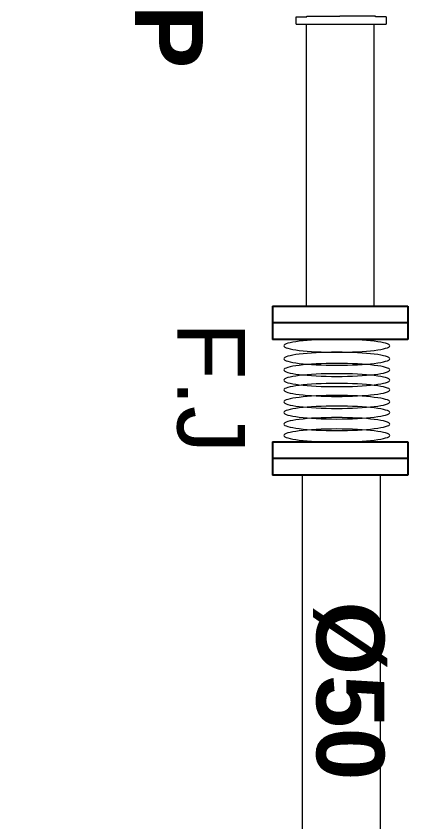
# Model space of a CAD drawing. Header units: inches. Extents: x -98933 to 1585249, y -3352739 to 192771.
# Drawn here: x 58124.04 to 58129.8, y 49943.84 to 49955.7 of the extents above; entities that cross this region are included whole.
import ezdxf

# ---------------------------------------------------------------- set-up
doc = ezdxf.new("R2010")
doc.units = ezdxf.units.IN
doc.header["$MEASUREMENT"] = 0
doc.layers.get('0').update_dxf_attribs({"lineweight": 0})
for name, color, linetype, lineweight in [('Building', 193, 'Continuous', 0), ('DIMINSON', 30, 'Continuous', 5), ('DOOR', 222, 'Continuous', 0), ('Hydrant Pipe', 1, 'Continuous', 25)]:
    doc.layers.add(name, color=color, linetype=linetype, lineweight=lineweight)
doc.layers.add('flange', color=33, linetype='Continuous')
doc.layers.add('LAYER6', color=7, linetype='Continuous')
doc.styles.get("Standard").update_dxf_attribs({"font": 'arialbd.ttf', "height": 24})
doc.styles.add('style1', font='arial.ttf')

# ---------------------------------------------------------------- blocks, each defined once
blk = doc.blocks.new('RFF')
at = {"color": 8, "linetype": 'Continuous', "lineweight": 5, "ltscale": 25}
for p in [(-221409.034, 148490.948, 893361.882), (-221407.454, 148490.948, 893361.882)]:
    blk.add_line(p, (-221408.273, 148490.948, 893361.882), dxfattribs=at)
at = {"color": 1, "lineweight": 5, "ltscale": 200, "extrusion": (0, 0, -1)}
for centre in [(-221408.344, 148483.37, 893361.882), (-221408.344, 148483.072, 893361.882), (-221408.344, 148482.815, 893361.882), (-221408.344, 148482.58, 893361.882), (-221408.344, 148482.355, 893361.882), (-221408.344, 148482.08, 893361.882), (-221408.344, 148481.836, 893361.882), (-221408.344, 148481.572, 893361.882), (-221408.344, 148481.309, 893361.882)]:
    blk.add_ellipse(centre, major_axis=(-1.218, 0), ratio=0.12239, dxfattribs=at)
at = {"layer": 'Building', "color": 6, "lineweight": 25}
for p, q in [((-221409.825, 148484.281, 893361.882), (-221409.825, 148483.512, 893361.882)), ((-221406.71, 148484.281, 893361.882), (-221406.71, 148483.512, 893361.882)), ((-221409.825, 148481.166, 893361.882), (-221409.825, 148480.397, 893361.882)), ((-221406.71, 148481.166, 893361.882), (-221406.71, 148480.397, 893361.882))]:
    blk.add_line(p, q, dxfattribs=at)
at = {"layer": 'Building', "color": 6, "lineweight": 25, "elevation": 893361.882}
for points in [[(-221409.825, 148484.281), (-221406.71, 148484.281)], [(-221409.825, 148484.281), (-221406.71, 148484.281)], [(-221406.71, 148483.897), (-221409.825, 148483.897)], [(-221406.71, 148483.512), (-221409.825, 148483.512)], [(-221409.825, 148481.166), (-221406.71, 148481.166)], [(-221409.825, 148481.166), (-221406.71, 148481.166)], [(-221406.71, 148480.781), (-221409.825, 148480.781)], [(-221406.71, 148480.397), (-221409.825, 148480.397)]]:
    blk.add_lwpolyline(points, dxfattribs=at)
at = {"layer": 'DIMINSON', "color": 1, "lineweight": 5, "ltscale": 3}
for p, q in [((-221409.046, 148490.766, 893361.882), (-221409.046, 148484.281, 893361.882)), ((-221407.489, 148490.766, 893361.882), (-221407.489, 148484.281, 893361.882))]:
    blk.add_line(p, q, dxfattribs=at)
at = {"layer": 'flange', "color": 33, "linetype": 'Continuous', "lineweight": 5}
for p, q in [((-221409.279, 148490.766, 893361.882), (-221409.279, 148490.935, 893361.882)), ((-221409.279, 148490.935, 893361.882), (-221409.034, 148490.935, 893361.882)), ((-221409.034, 148490.935, 893361.882), (-221409.034, 148490.948, 893361.882)), ((-221407.454, 148490.935, 893361.882), (-221407.454, 148490.948, 893361.882)), ((-221407.207, 148490.935, 893361.882), (-221407.454, 148490.935, 893361.882)), ((-221407.207, 148490.935, 893361.882), (-221407.207, 148490.766, 893361.882)), ((-221409.279, 148490.766, 893361.882), (-221407.207, 148490.766, 893361.882))]:
    blk.add_line(p, q, dxfattribs=at)
at = {"layer": 'Hydrant Pipe', "color": 1, "lineweight": 5}
for p, q in [((-221409.141, 148480.397, 893361.882), (-221409.141, 148471.617, 893361.882)), ((-221407.345, 148480.397, 893361.882), (-221407.345, 148471.617, 893361.882))]:
    blk.add_line(p, q, dxfattribs=at)
at = {"color": 1, "lineweight": 5, "ltscale": 200, "insert": (-221407.252, 148473.381, 893361.882), "char_height": 1.55755, "width": 3.43134, "attachment_point": 3, "rotation": 270}
blk.add_mtext('{\\C0;%%C50}', dxfattribs=at)
at = {"layer": 'DOOR', "lineweight": 5, "rotation": 270}
for s, insert, char_height, width, attachment_point in [('\\A1;\\pi-6.86748,l6.86748,t6.86748;{\\C30;Fuel Line, size- 1/2", \\PMaterials-SS pipe(300 Series)}', (-221418.634, 148505.306, 893361.882), 1.54518, 79.29164, 8), ('{\\C30;JOCKEY PUMP }', (-221411.42, 148489.749, 893361.882), 1.55755, 25.30923, 3)]:
    blk.add_mtext(s, dxfattribs=dict(at, insert=insert, char_height=char_height, width=width, attachment_point=attachment_point))
at = {"layer": 'LAYER6', "color": 7, "lineweight": 25, "insert": (-221410.451, 148480.901, 893361.882), "char_height": 1.5575, "width": 13.59099, "attachment_point": 3, "rotation": 270, "style": 'style1'}
blk.add_mtext('F.J', dxfattribs=at)

msp = doc.modelspace()

# ---------------------------------------------------------------- block references
at = {"lineweight": -2, "xscale": 0.6399999999994179, "yscale": 0.6399999999994179, "zscale": 0.639999999984866}
msp.add_blockref('RFF', (199830.092, -45078.511, -483662.736), dxfattribs=at)

doc.saveas('drawing.dxf')
